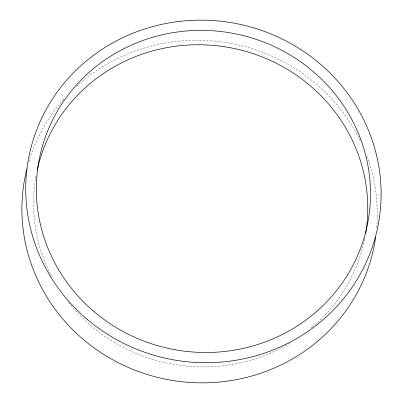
<?xml version="1.0" encoding="UTF-8"?>
<svg xmlns="http://www.w3.org/2000/svg" width="403" height="403" viewBox="0 0 403 403"><rect width="100%" height="100%" fill="white"/><g stroke="black" fill="none" stroke-linecap="round" stroke-linejoin="round"><path stroke-width="0.3" stroke-dasharray="2.02 1.51" d="M28.714 162.162A177.93 171.038 10.8 0 1 64.646 98.241M76.525 86.287A177.93 171.038 10.8 0 1 360.478 141.146M366.861 156.152A177.93 171.038 10.8 0 1 376.699 227.76M364.947 237.548A167.305 160.827 10.8 0 1 364.75 238.541M364.65 239.039A167.305 160.827 10.8 0 1 313.317 326.334M312.93 326.672A167.305 160.827 10.8 0 1 311.368 327.997M289.979 343.175A167.305 160.827 10.8 0 1 68.812 302.865M68.495 302.462A167.305 160.827 10.8 0 1 67.855 301.651M51.685 276.609A167.305 160.827 10.8 0 1 50.98 275.244M50.516 274.327A167.305 160.827 10.8 0 1 36.31 174.575"/><path stroke-width="0.6" d="M375.616 237.372A177.93 171.038 10.8 0 1 166.827 379.44A177.93 171.038 10.8 0 1 26.734 169.421M37.227 170.121A167.305 160.827 10.8 0 1 37.56 168.64M37.675 168.152A167.305 160.827 10.8 0 1 232.244 48.118A167.305 160.827 10.8 0 1 365.662 233.574M87.098 319.272A177.93 171.038 10.8 0 0 377.913 226.239A177.93 171.038 10.8 0 0 145.251 28.789A177.93 171.038 10.8 0 0 87.098 319.272M94.045 311.64A167.305 160.827 10.8 0 0 367.496 224.159A167.305 160.827 10.8 0 0 148.722 38.502A167.305 160.827 10.8 0 0 94.045 311.64"/></g></svg>
